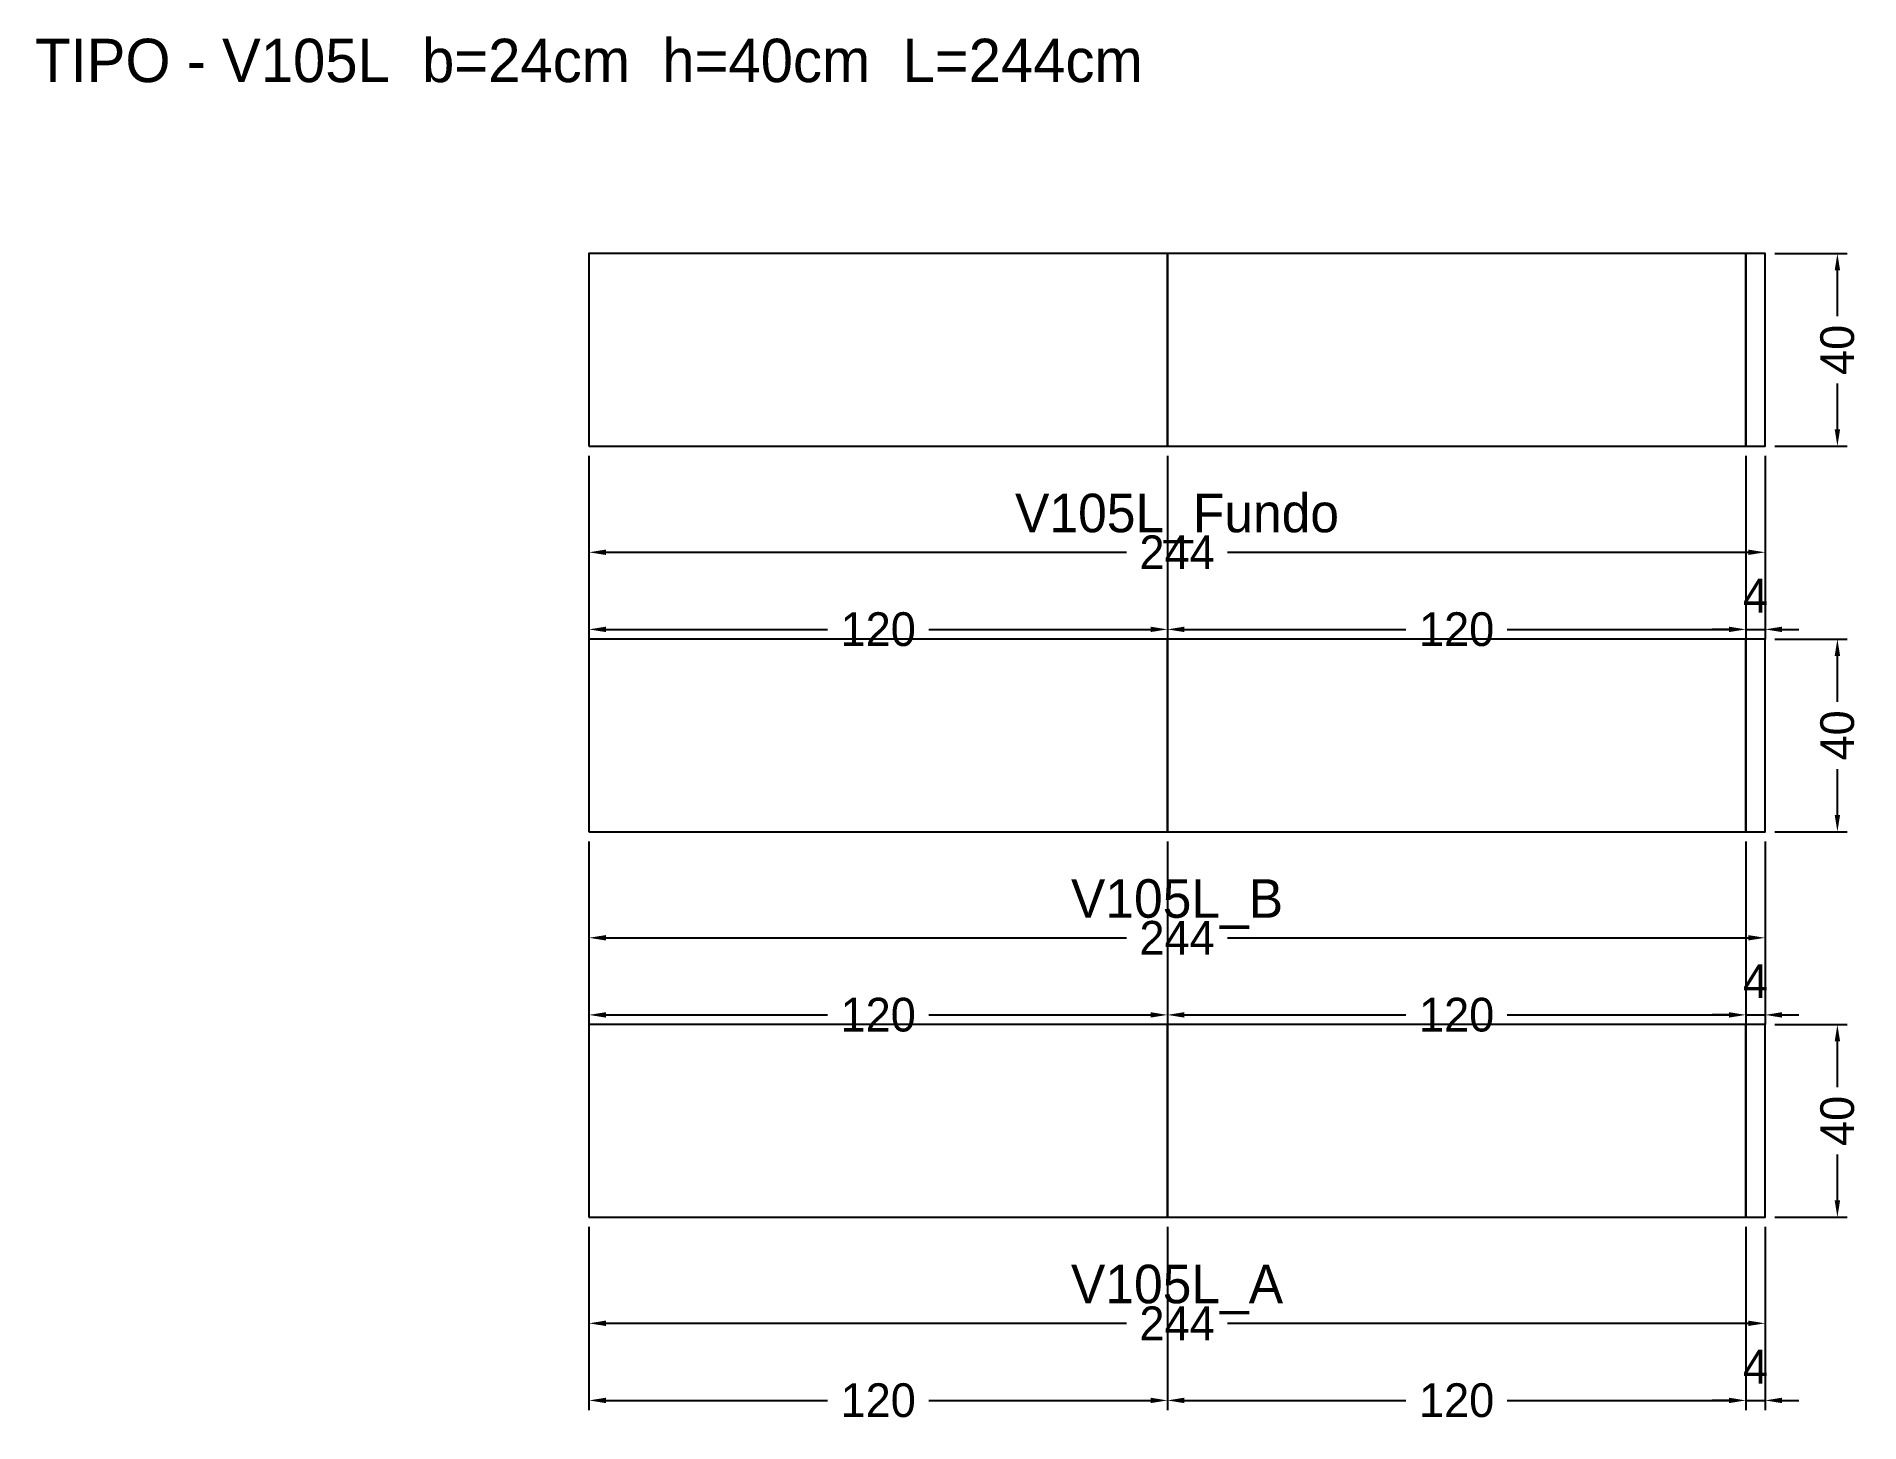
# Model space of a CAD drawing. Header units: metres. Extents: x -115 to 264, y -43 to 245.
import ezdxf

# ---------------------------------------------------------------- set-up
doc = ezdxf.new("R2010")
doc.units = ezdxf.units.M
for name, color, linetype in [('COTA', 3, 'Continuous'), ('NOMENCLATURA', 2, 'Continuous'), ('Paineis', 7, 'Continuous'), ('Texto Secao', 2, 'Continuous')]:
    doc.layers.add(name, color=color, linetype=linetype)
doc.dimstyles.new('COTA_VIG', dxfattribs={"dimtxt": 7, "dimasz": 3.5, "dimexe": 2, "dimexo": 2, "dimgap": 1.5, "dimtad": 1, "dimdec": 1, "dimcen": 2.5, "dimclrd": 3, "dimclre": 3, "dimclrt": 3, "dimazin": 3, "dimtfac": 1, "dimtmove": 0, "dimatfit": 3})

# ---------------------------------------------------------------- blocks, each defined once
blk = doc.blocks.new('_CLOSEDFILLED')
at = {"color": 0, "linetype": 'BYBLOCK'}
blk.add_solid([(-1, 0.16), (0, 0), (-1, -0.16)], dxfattribs=at)
blk = doc.blocks.new('*D1')
at = {"color": 3}
for p, q in [((0, -2), (0, -24)), ((244, -2), (244, -24)), ((3.5, -22), (111.5, -22)), ((132.5, -22), (240.5, -22))]:
    blk.add_line(p, q, dxfattribs=at)
at = {"layer": 'Defpoints'}
for p in [(0, 0), (244, 0), (0, -22)]:
    blk.add_point(p, dxfattribs=at)
at = {"layer": 'COTA', "color": 3, "xscale": 3.5, "yscale": 3.5, "rotation": 180}
blk.add_blockref('_CLOSEDFILLED', (0, -22), dxfattribs=at)
at = {"layer": 'COTA', "color": 3, "xscale": 3.5, "yscale": 3.5}
blk.add_blockref('_CLOSEDFILLED', (244, -22), dxfattribs=at)
at = {"layer": 'COTA', "color": 3, "insert": (122, -22), "char_height": 7, "attachment_point": 5}
blk.add_mtext('244', dxfattribs=at)
blk = doc.blocks.new('*D2')
at = {"color": 3}
for p, q in [((0, -2), (0, -40)), ((120, -2), (120, -40)), ((3.5, -38), (49.5, -38)), ((70.5, -38), (116.5, -38))]:
    blk.add_line(p, q, dxfattribs=at)
at = {"layer": 'Defpoints'}
for p in [(0, 0), (120, 0), (0, -38)]:
    blk.add_point(p, dxfattribs=at)
at = {"layer": 'COTA', "color": 3, "xscale": 3.5, "yscale": 3.5, "rotation": 180}
blk.add_blockref('_CLOSEDFILLED', (0, -38), dxfattribs=at)
at = {"layer": 'COTA', "color": 3, "xscale": 3.5, "yscale": 3.5}
blk.add_blockref('_CLOSEDFILLED', (120, -38), dxfattribs=at)
at = {"layer": 'COTA', "color": 3, "insert": (60, -38), "char_height": 7, "attachment_point": 5}
blk.add_mtext('120', dxfattribs=at)
blk = doc.blocks.new('*D3')
at = {"color": 3}
for p, q in [((120, -2), (120, -40)), ((240, -2), (240, -40)), ((123.5, -38), (169.5, -38)), ((190.5, -38), (236.5, -38))]:
    blk.add_line(p, q, dxfattribs=at)
at = {"layer": 'Defpoints'}
for p in [(120, 0), (240, 0), (120, -38)]:
    blk.add_point(p, dxfattribs=at)
at = {"layer": 'COTA', "color": 3, "xscale": 3.5, "yscale": 3.5, "rotation": 180}
blk.add_blockref('_CLOSEDFILLED', (120, -38), dxfattribs=at)
at = {"layer": 'COTA', "color": 3, "xscale": 3.5, "yscale": 3.5}
blk.add_blockref('_CLOSEDFILLED', (240, -38), dxfattribs=at)
at = {"layer": 'COTA', "color": 3, "insert": (180, -38), "char_height": 7, "attachment_point": 5}
blk.add_mtext('120', dxfattribs=at)
blk = doc.blocks.new('*D5')
at = {"color": 3}
for p, q in [((246, 40), (261, 40)), ((259, 27), (259, 36.5)), ((259, 3.5), (259, 13)), ((246, 0), (261, 0))]:
    blk.add_line(p, q, dxfattribs=at)
at = {"layer": 'Defpoints'}
for p in [(244, 40), (244, 0), (259, 0)]:
    blk.add_point(p, dxfattribs=at)
at = {"layer": 'COTA', "color": 3, "xscale": 3.5, "yscale": 3.5}
for p, rotation in [((259, 40), 90), ((259, 0), 270)]:
    blk.add_blockref('_CLOSEDFILLED', p, dxfattribs=dict(at, rotation=rotation))
at = {"layer": 'COTA', "color": 3, "insert": (259, 20), "char_height": 7, "attachment_point": 5, "rotation": 90}
blk.add_mtext('40', dxfattribs=at)
blk = doc.blocks.new('*D6')
at = {"color": 3}
for p, q in [((0, 78), (0, 56)), ((244, 78), (244, 56)), ((3.5, 58), (111.5, 58)), ((132.5, 58), (240.5, 58))]:
    blk.add_line(p, q, dxfattribs=at)
at = {"layer": 'Defpoints'}
for p in [(0, 80), (244, 80), (0, 58)]:
    blk.add_point(p, dxfattribs=at)
at = {"layer": 'COTA', "color": 3, "xscale": 3.5, "yscale": 3.5, "rotation": 180}
blk.add_blockref('_CLOSEDFILLED', (0, 58), dxfattribs=at)
at = {"layer": 'COTA', "color": 3, "xscale": 3.5, "yscale": 3.5}
blk.add_blockref('_CLOSEDFILLED', (244, 58), dxfattribs=at)
at = {"layer": 'COTA', "color": 3, "insert": (122, 58), "char_height": 7, "attachment_point": 5}
blk.add_mtext('244', dxfattribs=at)
blk = doc.blocks.new('*D7')
at = {"color": 3}
for p, q in [((0, 78), (0, 40)), ((120, 78), (120, 40)), ((3.5, 42), (49.5, 42)), ((70.5, 42), (116.5, 42))]:
    blk.add_line(p, q, dxfattribs=at)
at = {"layer": 'Defpoints'}
for p in [(0, 80), (120, 80), (0, 42)]:
    blk.add_point(p, dxfattribs=at)
at = {"layer": 'COTA', "color": 3, "xscale": 3.5, "yscale": 3.5, "rotation": 180}
blk.add_blockref('_CLOSEDFILLED', (0, 42), dxfattribs=at)
at = {"layer": 'COTA', "color": 3, "xscale": 3.5, "yscale": 3.5}
blk.add_blockref('_CLOSEDFILLED', (120, 42), dxfattribs=at)
at = {"layer": 'COTA', "color": 3, "insert": (60, 42), "char_height": 7, "attachment_point": 5}
blk.add_mtext('120', dxfattribs=at)
blk = doc.blocks.new('*D8')
at = {"color": 3}
for p, q in [((120, 78), (120, 40)), ((240, 78), (240, 40)), ((123.5, 42), (169.5, 42)), ((190.5, 42), (236.5, 42))]:
    blk.add_line(p, q, dxfattribs=at)
at = {"layer": 'Defpoints'}
for p in [(120, 80), (240, 80), (120, 42)]:
    blk.add_point(p, dxfattribs=at)
at = {"layer": 'COTA', "color": 3, "xscale": 3.5, "yscale": 3.5, "rotation": 180}
blk.add_blockref('_CLOSEDFILLED', (120, 42), dxfattribs=at)
at = {"layer": 'COTA', "color": 3, "xscale": 3.5, "yscale": 3.5}
blk.add_blockref('_CLOSEDFILLED', (240, 42), dxfattribs=at)
at = {"layer": 'COTA', "color": 3, "insert": (180, 42), "char_height": 7, "attachment_point": 5}
blk.add_mtext('120', dxfattribs=at)
blk = doc.blocks.new('*D10')
at = {"color": 3}
for p, q in [((246, 120), (261, 120)), ((259, 107), (259, 116.5)), ((259, 83.5), (259, 93)), ((246, 80), (261, 80))]:
    blk.add_line(p, q, dxfattribs=at)
at = {"layer": 'Defpoints'}
for p in [(244, 120), (244, 80), (259, 80)]:
    blk.add_point(p, dxfattribs=at)
at = {"layer": 'COTA', "color": 3, "xscale": 3.5, "yscale": 3.5}
for p, rotation in [((259, 120), 90), ((259, 80), 270)]:
    blk.add_blockref('_CLOSEDFILLED', p, dxfattribs=dict(at, rotation=rotation))
at = {"layer": 'COTA', "color": 3, "insert": (259, 100), "char_height": 7, "attachment_point": 5, "rotation": 90}
blk.add_mtext('40', dxfattribs=at)
blk = doc.blocks.new('*D11')
at = {"color": 3}
for p, q in [((0, 158), (0, 136)), ((244, 158), (244, 136)), ((3.5, 138), (111.5, 138)), ((132.5, 138), (240.5, 138))]:
    blk.add_line(p, q, dxfattribs=at)
at = {"layer": 'Defpoints'}
for p in [(0, 160), (244, 160), (0, 138)]:
    blk.add_point(p, dxfattribs=at)
at = {"layer": 'COTA', "color": 3, "xscale": 3.5, "yscale": 3.5, "rotation": 180}
blk.add_blockref('_CLOSEDFILLED', (0, 138), dxfattribs=at)
at = {"layer": 'COTA', "color": 3, "xscale": 3.5, "yscale": 3.5}
blk.add_blockref('_CLOSEDFILLED', (244, 138), dxfattribs=at)
at = {"layer": 'COTA', "color": 3, "insert": (122, 138), "char_height": 7, "attachment_point": 5}
blk.add_mtext('244', dxfattribs=at)
blk = doc.blocks.new('*D12')
at = {"color": 3}
for p, q in [((0, 158), (0, 120)), ((120, 158), (120, 120)), ((3.5, 122), (49.5, 122)), ((70.5, 122), (116.5, 122))]:
    blk.add_line(p, q, dxfattribs=at)
at = {"layer": 'Defpoints'}
for p in [(0, 160), (120, 160), (0, 122)]:
    blk.add_point(p, dxfattribs=at)
at = {"layer": 'COTA', "color": 3, "xscale": 3.5, "yscale": 3.5, "rotation": 180}
blk.add_blockref('_CLOSEDFILLED', (0, 122), dxfattribs=at)
at = {"layer": 'COTA', "color": 3, "xscale": 3.5, "yscale": 3.5}
blk.add_blockref('_CLOSEDFILLED', (120, 122), dxfattribs=at)
at = {"layer": 'COTA', "color": 3, "insert": (60, 122), "char_height": 7, "attachment_point": 5}
blk.add_mtext('120', dxfattribs=at)
blk = doc.blocks.new('*D13')
at = {"color": 3}
for p, q in [((120, 158), (120, 120)), ((240, 158), (240, 120)), ((123.5, 122), (169.5, 122)), ((190.5, 122), (236.5, 122))]:
    blk.add_line(p, q, dxfattribs=at)
at = {"layer": 'Defpoints'}
for p in [(120, 160), (240, 160), (120, 122)]:
    blk.add_point(p, dxfattribs=at)
at = {"layer": 'COTA', "color": 3, "xscale": 3.5, "yscale": 3.5, "rotation": 180}
blk.add_blockref('_CLOSEDFILLED', (120, 122), dxfattribs=at)
at = {"layer": 'COTA', "color": 3, "xscale": 3.5, "yscale": 3.5}
blk.add_blockref('_CLOSEDFILLED', (240, 122), dxfattribs=at)
at = {"layer": 'COTA', "color": 3, "insert": (180, 122), "char_height": 7, "attachment_point": 5}
blk.add_mtext('120', dxfattribs=at)
blk = doc.blocks.new('*D15')
at = {"color": 3}
for p, q in [((246, 200), (261, 200)), ((259, 187), (259, 196.5)), ((259, 163.5), (259, 173)), ((246, 160), (261, 160))]:
    blk.add_line(p, q, dxfattribs=at)
at = {"layer": 'Defpoints'}
for p in [(244, 200), (244, 160), (259, 160)]:
    blk.add_point(p, dxfattribs=at)
at = {"layer": 'COTA', "color": 3, "xscale": 3.5, "yscale": 3.5}
for p, rotation in [((259, 200), 90), ((259, 160), 270)]:
    blk.add_blockref('_CLOSEDFILLED', p, dxfattribs=dict(at, rotation=rotation))
at = {"layer": 'COTA', "color": 3, "insert": (259, 180), "char_height": 7, "attachment_point": 5, "rotation": 90}
blk.add_mtext('40', dxfattribs=at)

msp = doc.modelspace()

# ---------------------------------------------------------------- linework, layer by layer
at = {"layer": 'Paineis'}
for points in [[(0, 160), (120, 160), (120, 200), (0, 200)], [(120, 160), (240, 160), (240, 200), (120, 200)], [(240, 160), (244, 160), (244, 200), (240, 200)], [(0, 80), (120, 80), (120, 120), (0, 120)], [(120, 80), (240, 80), (240, 120), (120, 120)], [(240, 80), (244, 80), (244, 120), (240, 120)], [(0, 0), (120, 0), (120, 40), (0, 40)], [(120, 0), (240, 0), (240, 40), (120, 40)], [(240, 0), (244, 0), (244, 40), (240, 40)]]:
    msp.add_lwpolyline(points, close=True, dxfattribs=at)

# ---------------------------------------------------------------- texts
at = {"layer": 'NOMENCLATURA', "insert": (0, 240), "char_height": 9, "width": 264, "attachment_point": 5}
msp.add_mtext('TIPO - V105L  b=24cm  h=40cm  L=244cm', dxfattribs=at)
at = {"layer": 'Texto Secao', "char_height": 8, "width": 264, "attachment_point": 5}
for s, insert in [('V105L_Fundo', (122, 145)), ('V105L_B', (122, 65)), ('V105L_A', (122, -15))]:
    msp.add_mtext(s, dxfattribs=dict(at, insert=insert))

# ---------------------------------------------------------------- dimensions: what is measured, and where the dimension line sits
at = {"layer": 'COTA'}
for base, p1, p2, picture, middle in [((259, 160), (244, 160), (244, 200), '*D15', (259, 180)), ((259, 80), (244, 80), (244, 120), '*D10', (259, 100)), ((259, 0), (244, 0), (244, 40), '*D5', (259, 20))]:
    dim = msp.add_linear_dim(base=base, p1=p1, p2=p2, angle=90, dimstyle='COTA_VIG', dxfattribs=at)
    dim.commit()
    dim.dimension.update_dxf_attribs({"geometry": picture, "text_midpoint": middle})
for base, p1, p2, picture, middle in [((0, 138), (0, 160), (244, 160), '*D11', (122, 138)), ((0, 122), (0, 160), (120, 160), '*D12', (60, 122)), ((120, 122), (120, 160), (240, 160), '*D13', (180, 122)), ((0, 58), (0, 80), (244, 80), '*D6', (122, 58)), ((0, 42), (0, 80), (120, 80), '*D7', (60, 42)), ((120, 42), (120, 80), (240, 80), '*D8', (180, 42)), ((0, -22), (0, 0), (244, 0), '*D1', (122, -22)), ((0, -38), (0, 0), (120, 0), '*D2', (60, -38)), ((120, -38), (120, 0), (240, 0), '*D3', (180, -38))]:
    dim = msp.add_linear_dim(base=base, p1=p1, p2=p2, dimstyle='COTA_VIG', dxfattribs=at)
    dim.commit()
    dim.dimension.update_dxf_attribs({"geometry": picture, "text_midpoint": middle})
for base, p1, p2 in [((240, 122), (240, 160), (244, 160)), ((240, 42), (240, 80), (244, 80)), ((240, -38), (240, 0), (244, 0))]:
    msp.add_linear_dim(base=base, p1=p1, p2=p2, dimstyle='COTA_VIG', dxfattribs=at).render()

doc.saveas('drawing.dxf')
